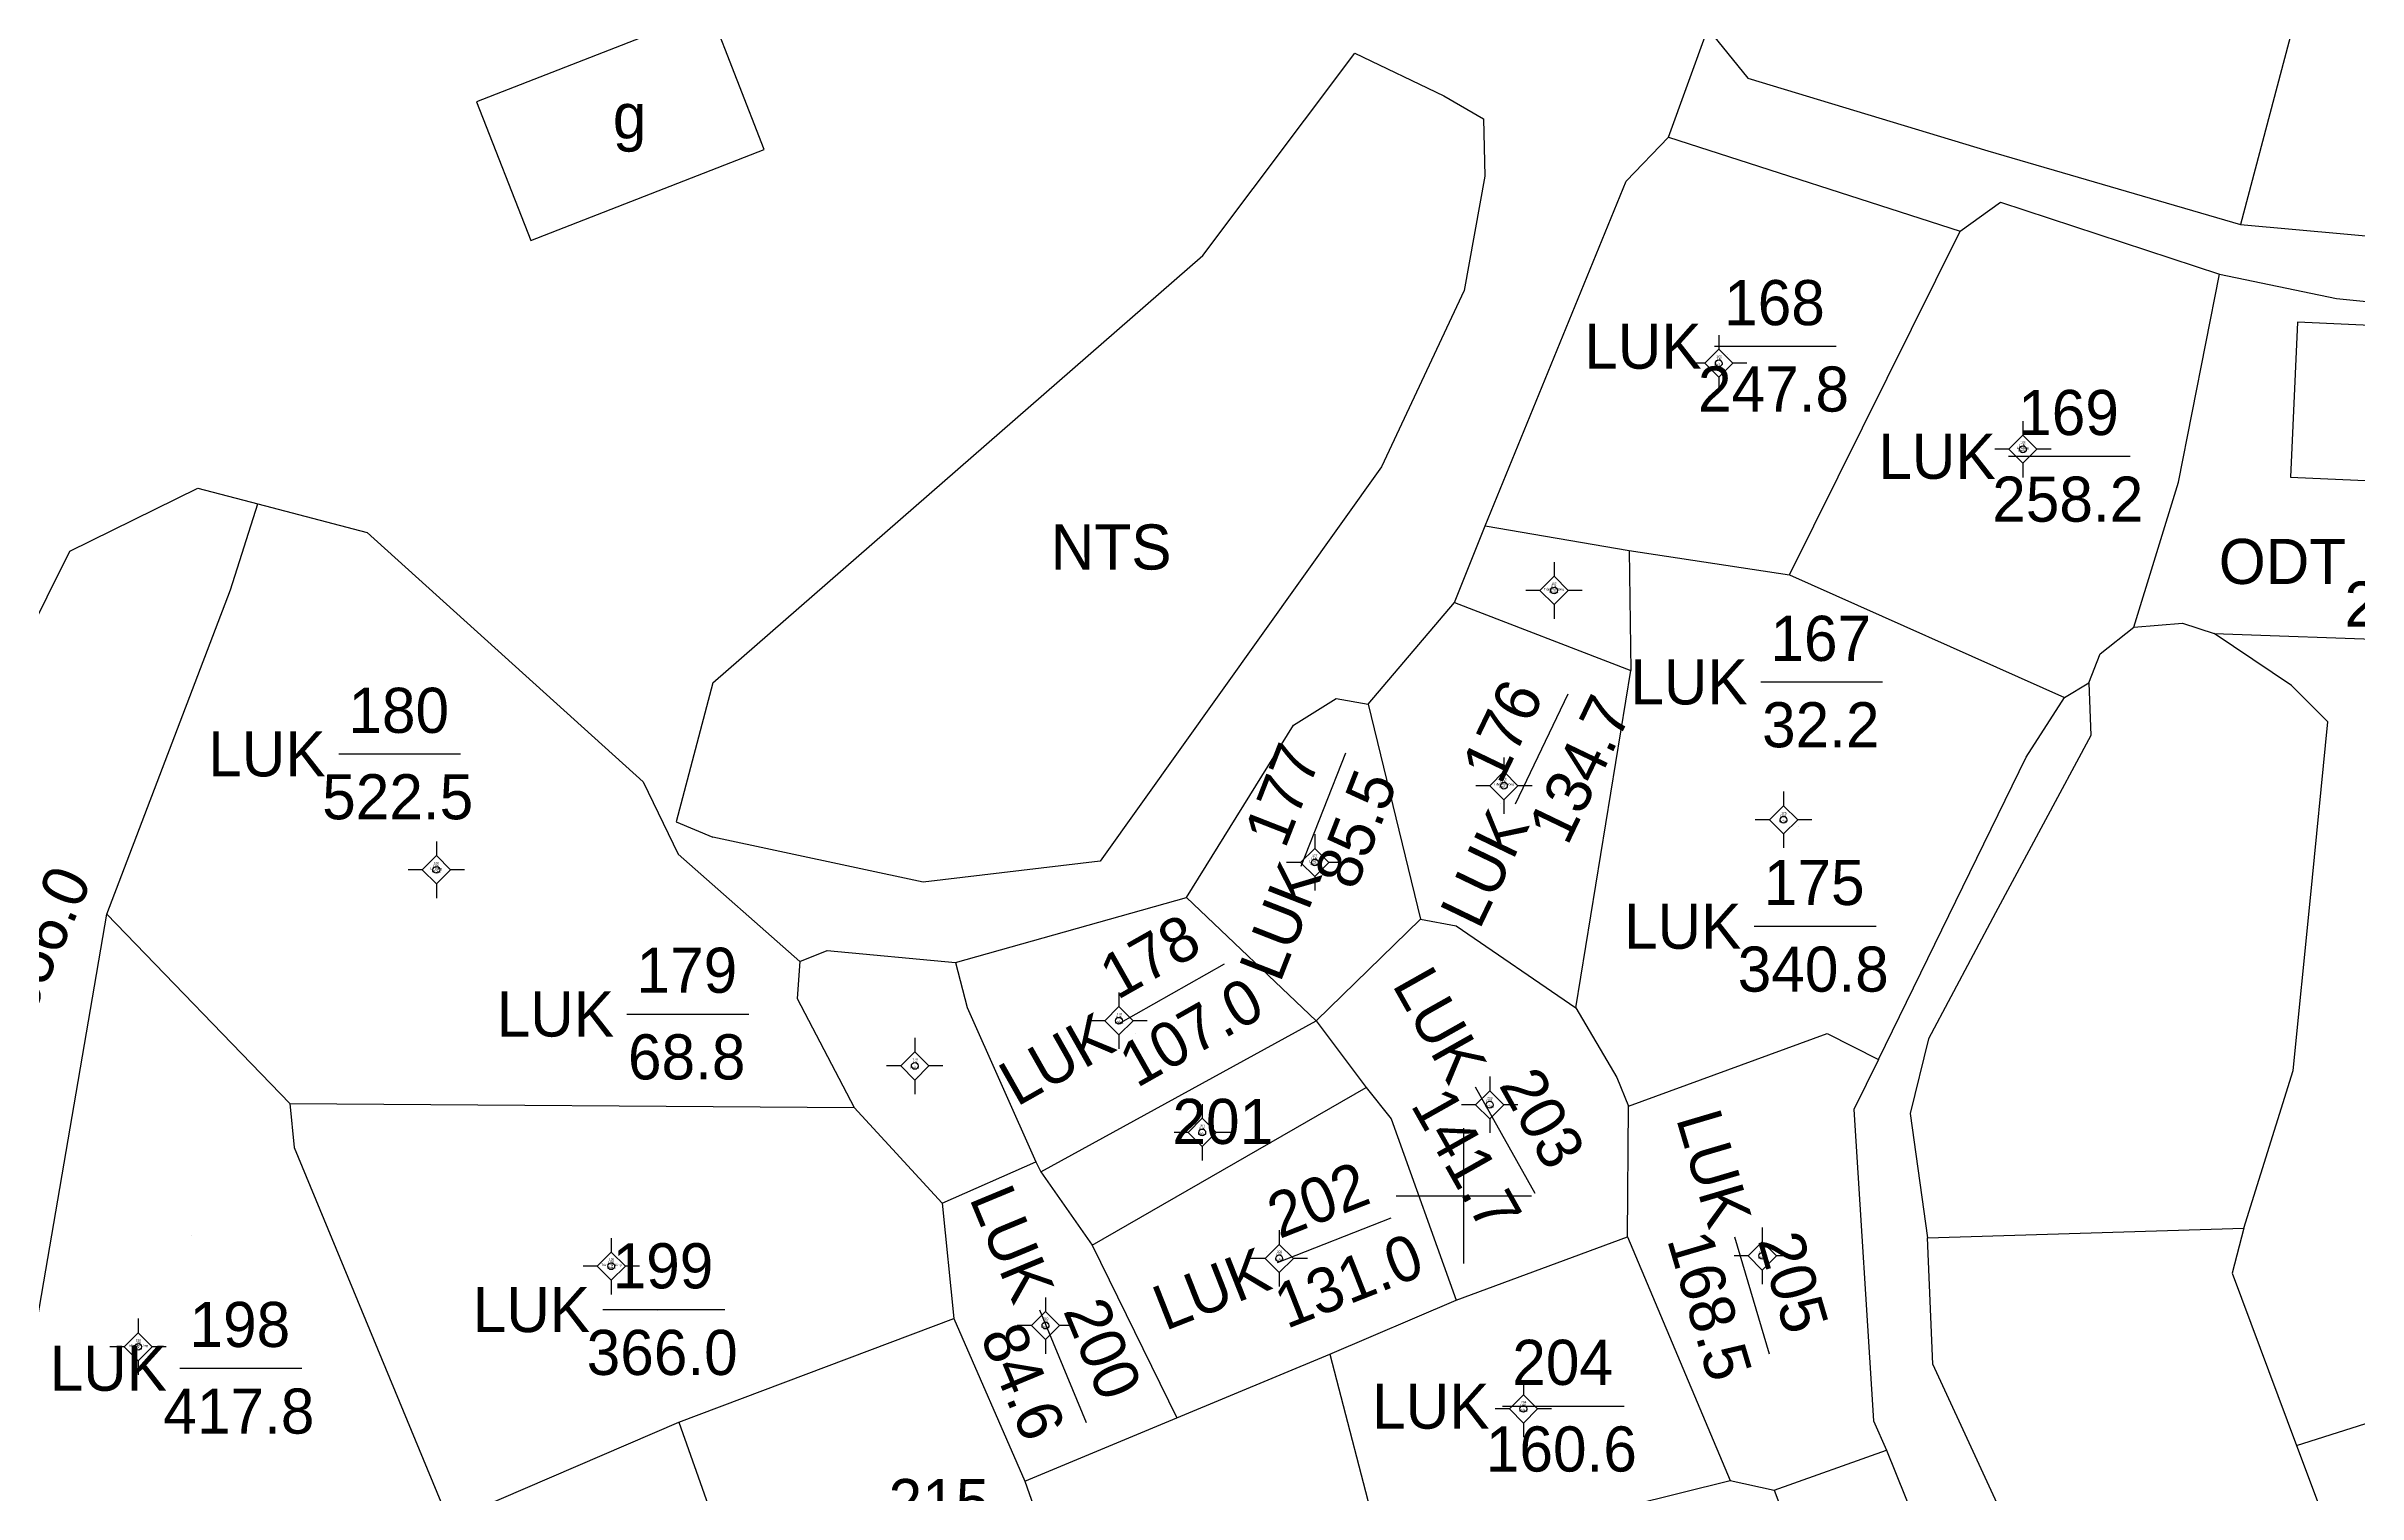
# Model space of a CAD drawing. Extents: x 550890 to 551618, y 1839259 to 1840146.
# Drawn here: x 551337.2 to 551439.6, y 1839586.8 to 1839651 of the extents above; entities that cross this region are included whole.
import ezdxf

# ---------------------------------------------------------------- set-up
doc = ezdxf.new("R2010")
doc.units = 0
for name, color, linetype in [('Level 10', 7, 'Continuous'), ('Level 11', 7, 'Continuous'), ('Level 13', 7, 'Continuous'), ('Level 14', 7, 'Continuous'), ('Level 15', 7, 'Continuous'), ('Level 16', 7, 'Continuous'), ('Level 2', 7, 'Continuous'), ('Level 23', 7, 'Continuous'), ('Level 31', 7, 'Continuous'), ('Level 33', 7, 'Continuous'), ('Level 4', 7, 'Continuous'), ('Level 63', 7, 'Continuous')]:
    doc.layers.add(name, color=color, linetype=linetype)

msp = doc.modelspace()

# ---------------------------------------------------------------- linework, layer by layer
at = {"layer": 'Level 10'}
for p, q in [((551414.43, 1839627.53), (551422, 1839642.76)), ((551399.59, 1839626.3), (551400.95, 1839629.7)), ((551400.95, 1839629.7), (551407.33, 1839628.6)), ((551407.33, 1839628.6), (551414.43, 1839627.53)), ((551407.33, 1839628.6), (551407.4, 1839623.29)), ((551414.43, 1839627.53), (551426.62, 1839622.09)), ((551395.76, 1839621.79), (551399.59, 1839626.3)), ((551399.59, 1839626.3), (551407.4, 1839623.29)), ((551404.97, 1839608.34), (551407.4, 1839623.29)), ((551395.76, 1839621.79), (551398.09, 1839612.27)), ((551377.47, 1839610.35), (551387.71, 1839613.22)), ((551387.71, 1839613.22), (551393.46, 1839607.75)), ((551339.86, 1839612.48), (551347.97, 1839604.1)), ((551393.46, 1839607.75), (551398.09, 1839612.27)), ((551381.25, 1839601.06), (551393.46, 1839607.75)), ((551393.46, 1839607.75), (551395.68, 1839604.8)), ((551383.53, 1839597.82), (551395.68, 1839604.8)), ((551347.97, 1839604.1), (551372.99, 1839603.91)), ((551372.99, 1839603.91), (551376.88, 1839599.67)), ((551407.25, 1839598.18), (551407.3, 1839603.97)), ((551376.88, 1839599.67), (551381.04, 1839601.51)), ((551381.04, 1839601.51), (551381.25, 1839601.06)), ((551381.25, 1839601.06), (551383.53, 1839597.82)), ((551376.88, 1839599.67), (551377.4, 1839594.57)), ((551383.53, 1839597.82), (551387.29, 1839590.16)), ((551399.66, 1839595.37), (551407.25, 1839598.18)), ((551407.25, 1839598.18), (551411.81, 1839587.39)), ((551365.21, 1839589.97), (551377.4, 1839594.57)), ((551377.4, 1839594.57), (551380.55, 1839587.36)), ((551394.07, 1839592.98), (551399.66, 1839595.37)), ((551436.91, 1839588.94), (551454.4, 1839594.48)), ((551387.29, 1839590.16), (551394.07, 1839592.98)), ((551394.07, 1839592.98), (551396.51, 1839583.59)), ((551355.02, 1839585.58), (551365.21, 1839589.97)), ((551365.21, 1839589.97), (551369.82, 1839577.02)), ((551380.55, 1839587.36), (551387.29, 1839590.16)), ((551413.76, 1839586.96), (551418.74, 1839588.73)), ((551380.55, 1839587.36), (551384.1, 1839577.24)), ((551396.51, 1839583.59), (551411.81, 1839587.39)), ((551411.81, 1839587.39), (551413.76, 1839586.96)), ((551413.76, 1839586.96), (551416.99, 1839578.4))]:
    msp.add_line(p, q, dxfattribs=at)
for points in [[(551400.95, 1839629.7), (551407.2, 1839644.98), (551409.07, 1839646.92)], [(551429.69, 1839625.21), (551431.67, 1839631.63), (551433.49, 1839640.85)], [(551336.22, 1839624.53), (551338.22, 1839628.57), (551343.9, 1839631.36), (551346.55, 1839630.67)], [(551339.86, 1839612.48), (551345.35, 1839626.86), (551346.55, 1839630.67)], [(551346.55, 1839630.67), (551351.4, 1839629.4), (551363.64, 1839618.35), (551365.18, 1839615.15), (551370.57, 1839610.39)], [(551431.85, 1839625.38), (551433.26, 1839624.92), (551449.83, 1839624.33)], [(551387.71, 1839613.22), (551392.45, 1839620.86), (551394.34, 1839622.05), (551395.76, 1839621.79)], [(551325.88, 1839592.87), (551334.41, 1839591.78), (551336.62, 1839593.51), (551339.86, 1839612.48)], [(551398.09, 1839612.27), (551399.67, 1839611.97), (551404.97, 1839608.34)], [(551370.57, 1839610.39), (551370.46, 1839608.74), (551372.99, 1839603.91)], [(551370.57, 1839610.39), (551371.79, 1839610.87), (551377.47, 1839610.35)], [(551377.47, 1839610.35), (551377.99, 1839608.35), (551381.04, 1839601.51)], [(551404.97, 1839608.34), (551406.78, 1839605.24), (551407.3, 1839603.97)], [(551407.3, 1839603.97), (551416.11, 1839607.19), (551418.38, 1839606.04)], [(551395.68, 1839604.8), (551396.79, 1839603.41), (551399.66, 1839595.37)], [(551347.97, 1839604.1), (551348.16, 1839602.15), (551355.02, 1839585.58)]]:
    msp.add_lwpolyline(points, dxfattribs=at)
at = {"layer": 'Level 11'}
for p, q in [((551411.3, 1839638.15), (551411.3, 1839637.53)), ((551410.68, 1839636.9), (551410.05, 1839636.9)), ((551411.3, 1839637.53), (551410.68, 1839636.9)), ((551410.68, 1839636.9), (551411.3, 1839636.28)), ((551411.93, 1839636.9), (551411.3, 1839637.53)), ((551411.3, 1839636.28), (551411.93, 1839636.9)), ((551412.55, 1839636.9), (551411.93, 1839636.9)), ((551411.3, 1839636.28), (551411.3, 1839635.65)), ((551424.78, 1839633.72), (551424.15, 1839633.09)), ((551424.78, 1839634.34), (551424.78, 1839633.72)), ((551425.4, 1839633.09), (551424.78, 1839633.72)), ((551424.15, 1839633.09), (551423.53, 1839633.09)), ((551424.15, 1839633.09), (551424.78, 1839632.47)), ((551424.78, 1839632.47), (551425.4, 1839633.09)), ((551424.78, 1839632.47), (551424.78, 1839631.84)), ((551426.03, 1839633.09), (551425.4, 1839633.09)), ((551404, 1839627.46), (551403.37, 1839626.83)), ((551404, 1839628.08), (551404, 1839627.46)), ((551404.62, 1839626.83), (551404, 1839627.46)), ((551403.37, 1839626.83), (551402.75, 1839626.83)), ((551403.37, 1839626.83), (551404, 1839626.21)), ((551404, 1839626.21), (551404.62, 1839626.83)), ((551405.25, 1839626.83), (551404.62, 1839626.83)), ((551404, 1839626.21), (551404, 1839625.58)), ((551401.78, 1839619.43), (551401.78, 1839618.81)), ((551401.15, 1839618.18), (551400.53, 1839618.18)), ((551401.78, 1839618.81), (551401.15, 1839618.18)), ((551401.15, 1839618.18), (551401.78, 1839617.56)), ((551402.4, 1839618.18), (551401.78, 1839618.81)), ((551401.78, 1839617.56), (551402.4, 1839618.18)), ((551403.03, 1839618.18), (551402.4, 1839618.18)), ((551401.78, 1839617.56), (551401.78, 1839616.93)), ((551414.17, 1839617.29), (551413.55, 1839616.67)), ((551414.17, 1839617.92), (551414.17, 1839617.29)), ((551414.8, 1839616.67), (551414.17, 1839617.29)), ((551413.55, 1839616.67), (551412.92, 1839616.67)), ((551413.55, 1839616.67), (551414.17, 1839616.04)), ((551414.17, 1839616.04), (551414.8, 1839616.67)), ((551414.17, 1839616.04), (551414.17, 1839615.42)), ((551415.42, 1839616.67), (551414.8, 1839616.67)), ((551354.47, 1839615.08), (551353.84, 1839614.45)), ((551354.47, 1839615.7), (551354.47, 1839615.08)), ((551355.09, 1839614.45), (551354.47, 1839615.08)), ((551393.4, 1839615.4), (551392.77, 1839614.78)), ((551393.4, 1839616.03), (551393.4, 1839615.4)), ((551394.02, 1839614.78), (551393.4, 1839615.4)), ((551353.84, 1839614.45), (551353.22, 1839614.45)), ((551353.84, 1839614.45), (551354.47, 1839613.83)), ((551354.47, 1839613.83), (551355.09, 1839614.45)), ((551355.72, 1839614.45), (551355.09, 1839614.45)), ((551392.77, 1839614.78), (551392.15, 1839614.78)), ((551392.77, 1839614.78), (551393.4, 1839614.15)), ((551393.4, 1839614.15), (551394.02, 1839614.78)), ((551393.4, 1839614.15), (551393.4, 1839613.53)), ((551394.65, 1839614.78), (551394.02, 1839614.78)), ((551354.47, 1839613.83), (551354.47, 1839613.2)), ((551384.72, 1839609.01), (551384.72, 1839608.39)), ((551384.72, 1839608.39), (551384.1, 1839607.76)), ((551385.35, 1839607.76), (551384.72, 1839608.39)), ((551375.67, 1839607.01), (551375.67, 1839606.38)), ((551384.1, 1839607.76), (551383.47, 1839607.76)), ((551384.1, 1839607.76), (551384.72, 1839607.14)), ((551384.72, 1839607.14), (551385.35, 1839607.76)), ((551384.72, 1839607.14), (551384.72, 1839606.51)), ((551385.97, 1839607.76), (551385.35, 1839607.76)), ((551375.67, 1839606.38), (551375.05, 1839605.76)), ((551376.3, 1839605.76), (551375.67, 1839606.38)), ((551375.05, 1839605.76), (551374.42, 1839605.76)), ((551375.05, 1839605.76), (551375.67, 1839605.13)), ((551375.67, 1839605.13), (551376.3, 1839605.76)), ((551375.67, 1839605.13), (551375.67, 1839604.51)), ((551376.92, 1839605.76), (551376.3, 1839605.76)), ((551401.15, 1839605.29), (551401.15, 1839604.66)), ((551388.41, 1839604.06), (551388.41, 1839603.44)), ((551400.52, 1839604.04), (551399.9, 1839604.04)), ((551401.15, 1839604.66), (551400.52, 1839604.04)), ((551400.52, 1839604.04), (551401.15, 1839603.41)), ((551401.77, 1839604.04), (551401.15, 1839604.66)), ((551401.15, 1839603.41), (551401.77, 1839604.04)), ((551402.4, 1839604.04), (551401.77, 1839604.04)), ((551387.78, 1839602.81), (551387.16, 1839602.81)), ((551388.41, 1839603.44), (551387.78, 1839602.81)), ((551387.78, 1839602.81), (551388.41, 1839602.19)), ((551389.03, 1839602.81), (551388.41, 1839603.44)), ((551388.41, 1839602.19), (551389.03, 1839602.81)), ((551389.66, 1839602.81), (551389.03, 1839602.81)), ((551401.15, 1839603.41), (551401.15, 1839602.79)), ((551388.41, 1839602.19), (551388.41, 1839601.56)), ((551362.22, 1839598.13), (551362.22, 1839597.51)), ((551391.82, 1839597.85), (551391.2, 1839597.23)), ((551391.82, 1839598.48), (551391.82, 1839597.85)), ((551392.45, 1839597.23), (551391.82, 1839597.85)), ((551413.23, 1839597.96), (551412.61, 1839597.34)), ((551413.23, 1839598.59), (551413.23, 1839597.96)), ((551413.86, 1839597.34), (551413.23, 1839597.96)), ((551361.6, 1839596.88), (551360.97, 1839596.88)), ((551362.22, 1839597.51), (551361.6, 1839596.88)), ((551361.6, 1839596.88), (551362.22, 1839596.26)), ((551362.85, 1839596.88), (551362.22, 1839597.51)), ((551362.22, 1839596.26), (551362.85, 1839596.88)), ((551363.47, 1839596.88), (551362.85, 1839596.88)), ((551391.2, 1839597.23), (551390.57, 1839597.23)), ((551391.2, 1839597.23), (551391.82, 1839596.6)), ((551391.82, 1839596.6), (551392.45, 1839597.23)), ((551391.82, 1839596.6), (551391.82, 1839595.98)), ((551393.07, 1839597.23), (551392.45, 1839597.23)), ((551412.61, 1839597.34), (551411.98, 1839597.34)), ((551412.61, 1839597.34), (551413.23, 1839596.71)), ((551413.23, 1839596.71), (551413.86, 1839597.34)), ((551413.23, 1839596.71), (551413.23, 1839596.09)), ((551414.48, 1839597.34), (551413.86, 1839597.34)), ((551362.22, 1839596.26), (551362.22, 1839595.63)), ((551341.25, 1839594.56), (551341.25, 1839593.93)), ((551381.46, 1839594.88), (551380.84, 1839594.25)), ((551381.46, 1839595.5), (551381.46, 1839594.88)), ((551382.09, 1839594.25), (551381.46, 1839594.88)), ((551341.25, 1839593.93), (551340.63, 1839593.31)), ((551341.88, 1839593.31), (551341.25, 1839593.93)), ((551380.84, 1839594.25), (551380.21, 1839594.25)), ((551380.84, 1839594.25), (551381.46, 1839593.63)), ((551381.46, 1839593.63), (551382.09, 1839594.25)), ((551381.46, 1839593.63), (551381.46, 1839593)), ((551382.71, 1839594.25), (551382.09, 1839594.25)), ((551340.63, 1839593.31), (551340, 1839593.31)), ((551340.63, 1839593.31), (551341.25, 1839592.68)), ((551341.25, 1839592.68), (551341.88, 1839593.31)), ((551341.25, 1839592.68), (551341.25, 1839592.06)), ((551342.5, 1839593.31), (551341.88, 1839593.31)), ((551402.64, 1839591.81), (551402.64, 1839591.18)), ((551402.02, 1839590.56), (551401.39, 1839590.56)), ((551402.64, 1839591.18), (551402.02, 1839590.56)), ((551402.02, 1839590.56), (551402.64, 1839589.93)), ((551403.27, 1839590.56), (551402.64, 1839591.18)), ((551402.64, 1839589.93), (551403.27, 1839590.56)), ((551403.89, 1839590.56), (551403.27, 1839590.56)), ((551402.64, 1839589.93), (551402.64, 1839589.31))]:
    msp.add_line(p, q, dxfattribs=at)
for centre in [(551411.3, 1839636.9), (551424.78, 1839633.09), (551404, 1839626.83), (551401.78, 1839618.18), (551414.17, 1839616.67), (551354.47, 1839614.45), (551393.4, 1839614.78), (551384.72, 1839607.76), (551375.67, 1839605.76), (551401.15, 1839604.04), (551388.41, 1839602.81), (551362.22, 1839596.88), (551391.82, 1839597.23), (551413.23, 1839597.34), (551381.46, 1839594.25), (551341.25, 1839593.31), (551402.64, 1839590.56)]:
    msp.add_circle(centre, 0.15, dxfattribs=at)
at = {"layer": 'Level 13'}
for p, q in [((551411.11, 1839637.66), (551416.51, 1839637.66)), ((551411.67, 1839637.29), (551411.67, 1839637.29)), ((551424.14, 1839632.78), (551429.54, 1839632.78)), ((551424.59, 1839633.13), (551424.59, 1839633.13)), ((551403.52, 1839626.52), (551403.52, 1839626.52)), ((551402.29, 1839617.38), (551404.63, 1839622.25)), ((551413.16, 1839622.78), (551418.56, 1839622.78)), ((551350.14, 1839619.59), (551355.54, 1839619.59)), ((551392.8, 1839614.61), (551394.77, 1839619.64)), ((551352.92, 1839617.37), (551352.92, 1839617.37)), ((551401.64, 1839617.38), (551401.64, 1839617.38)), ((551414.84, 1839616.36), (551414.84, 1839616.36)), ((551393.11, 1839614.94), (551393.11, 1839614.94)), ((551412.87, 1839611.95), (551418.27, 1839611.95)), ((551384.7, 1839607.63), (551389.4, 1839610.29)), ((551362.91, 1839608.06), (551368.31, 1839608.06)), ((551385.46, 1839607.18), (551385.46, 1839607.18)), ((551375.8, 1839605.31), (551375.8, 1839605.31)), ((551400.5, 1839604.83), (551403.15, 1839600.12)), ((551401.86, 1839603.87), (551401.86, 1839603.87)), ((551388.34, 1839602.82), (551388.34, 1839602.82)), ((551391.75, 1839597.05), (551396.78, 1839599.03)), ((551343.6, 1839598.26), (551343.6, 1839598.26)), ((551412, 1839598.18), (551413.53, 1839593)), ((551391.28, 1839597.53), (551391.28, 1839597.53)), ((551412.7, 1839597.14), (551412.7, 1839597.14)), ((551361.85, 1839594.96), (551367.25, 1839594.96)), ((551364.26, 1839594.9), (551364.26, 1839594.9)), ((551381.2, 1839594.95), (551383.27, 1839589.96)), ((551381.3, 1839594.48), (551381.3, 1839594.48)), ((551343.1, 1839592.36), (551348.5, 1839592.36)), ((551401.71, 1839590.68), (551407.11, 1839590.68)), ((551402.46, 1839590.93), (551402.46, 1839590.93))]:
    msp.add_line(p, q, dxfattribs=at)
at = {"layer": 'Level 14'}
for points in [[(551356.25, 1839648.49), (551358.65, 1839642.34), (551369, 1839646.38), (551366.6, 1839652.53)], [(551448.88, 1839638.18), (551436.95, 1839638.72), (551436.64, 1839631.86), (551448.57, 1839631.32)]]:
    msp.add_lwpolyline(points, close=True, dxfattribs=at)
at = {"layer": 'Level 23'}
for p, q in [((551409.07, 1839646.92), (551410.81, 1839651.73)), ((551409.07, 1839646.92), (551422, 1839642.76)), ((551426.62, 1839622.09), (551427.7, 1839622.74)), ((551418.74, 1839588.73), (551422.51, 1839579.34))]:
    msp.add_line(p, q, dxfattribs=at)
for points in [[(551434.42, 1839643.06), (551441.45, 1839642.42), (551444.43, 1839641.65), (551451.88, 1839641.39), (551461.19, 1839640.17), (551463.82, 1839640.54), (551469.51, 1839642.72), (551477.04, 1839646.3), (551483.74, 1839649.82), (551488.42, 1839641.1)], [(551422, 1839642.76), (551423.78, 1839644.04), (551433.49, 1839640.85)], [(551433.49, 1839640.85), (551438.68, 1839639.78), (551448.88, 1839638.76), (551451.68, 1839638.31)], [(551418.38, 1839606.04), (551424.92, 1839619.45), (551426.62, 1839622.09)], [(551418.38, 1839606.04), (551417.29, 1839603.83), (551418.16, 1839590.03), (551418.74, 1839588.73)]]:
    msp.add_lwpolyline(points, dxfattribs=at)
at = {"layer": 'Level 31'}
msp.add_line((551429.69, 1839625.21), (551431.85, 1839625.38), dxfattribs=at)
for points in [[(551434.65, 1839662.57), (551439.17, 1839660.96), (551434.42, 1839643.06)], [(551410.81, 1839651.73), (551412.59, 1839649.54), (551423.22, 1839646.32), (551434.42, 1839643.06)], [(551427.7, 1839622.74), (551428.2, 1839624.02), (551429.69, 1839625.21)], [(551427.7, 1839622.74), (551427.79, 1839620.41), (551423.57, 1839612.54), (551420.6, 1839606.96), (551419.79, 1839603.65), (551420.55, 1839598.14)], [(551420.55, 1839598.14), (551434.57, 1839598.57), (551434.06, 1839596.57), (551436.91, 1839588.94)], [(551453.78, 1839549.67), (551454.55, 1839548.19), (551448.45, 1839544.82), (551441.68, 1839541.5), (551435.59, 1839555.73), (551431.83, 1839565.64), (551431.9, 1839569.7), (551424.99, 1839583.45), (551420.79, 1839592.54), (551420.55, 1839598.14)], [(551436.91, 1839588.94), (551439.51, 1839582), (551446.66, 1839564.97), (551450.2, 1839557.33), (551452.86, 1839551.17), (551453.45, 1839550.17)]]:
    msp.add_lwpolyline(points, dxfattribs=at)
at = {"layer": 'Level 33'}
for p, q in [((551436.68, 1839622.62), (551433.26, 1839624.92)), ((551438.29, 1839621.01), (551436.68, 1839622.62)), ((551437.51, 1839613.06), (551438.29, 1839621.01)), ((551436.76, 1839605.56), (551437.51, 1839613.06)), ((551434.57, 1839598.57), (551436.76, 1839605.56))]:
    msp.add_line(p, q, dxfattribs=at)
for points in [[(551366.72, 1839622.74), (551388.43, 1839641.68), (551395.17, 1839650.64)], [(551395.17, 1839650.64), (551399.11, 1839648.75), (551400.88, 1839647.73), (551400.93, 1839645.2), (551400.02, 1839640.13), (551396.35, 1839632.31), (551383.88, 1839614.83), (551376.04, 1839613.91), (551366.72, 1839615.9)], [(551366.72, 1839622.74), (551365.1, 1839616.58), (551366.72, 1839615.9)]]:
    msp.add_lwpolyline(points, dxfattribs=at)
at = {"layer": 'Level 63'}
for points in [[(551400, 1839597), (551400, 1839603)], [(551397, 1839600), (551403, 1839600)]]:
    msp.add_lwpolyline(points, dxfattribs=at)

# ---------------------------------------------------------------- texts
at = {"layer": 'Level 13'}
for s, p in [('168', (551411.54, 1839638.59)), ('169', (551424.57, 1839633.72)), ('167', (551413.59, 1839623.71)), ('180', (551350.57, 1839620.52)), ('175', (551413.3, 1839612.89)), ('179', (551363.34, 1839609)), ('201', (551387.09, 1839602.3)), ('199', (551362.28, 1839595.9)), ('198', (551343.53, 1839593.3)), ('204', (551402.15, 1839591.62)), ('215', (551374.51, 1839585.45))]:
    msp.add_text(s, height=2, dxfattribs=at).set_placement(p)
for s, height, rotation, p in [('176', 2, 64.3113, (551401.64, 1839618.17)), ('177', 2, 68.6616, (551392.08, 1839615.34)), ('178', 1.99, 29.5129, (551384.64, 1839608.66)), ('203', 2, 299.4219, (551401.53, 1839604.91)), ('202', 2, 21.5084, (551391.83, 1839598.08)), ('205', 2, 286.4764, (551413.02, 1839598.03)), ('200', 2, 292.542, (551382.23, 1839594.91))]:
    msp.add_text(s, height=height, rotation=rotation, dxfattribs=at).set_placement(p)
at = {"layer": 'Level 15'}
for s, p in [('Khối 2', (551411.11, 1839636.79)), ('LUK', (551411.16, 1839637.03)), ('168', (551411.2, 1839637.15)), ('.', (551411.29, 1839636.91)), ('Lê Dũng', (551424.51, 1839633.1)), ('Khối 2', (551424.58, 1839632.98)), ('LUK', (551424.63, 1839633.22)), ('169', (551424.67, 1839633.34)), ('Trần Phi Nông', (551403.55, 1839626.84)), ('Khối 1', (551403.8, 1839626.72)), ('LUK', (551403.85, 1839626.96)), ('167', (551403.88, 1839627.08)), ('Trần Phi Nông', (551401.33, 1839618.19)), ('Khối 1', (551401.58, 1839618.07)), ('LUK', (551401.63, 1839618.31)), ('176', (551401.67, 1839618.43)), ('Khối 2', (551413.98, 1839616.55)), ('LUK', (551414.03, 1839616.79)), ('175', (551414.07, 1839616.91)), ('.', (551414.16, 1839616.67)), ('177', (551393.28, 1839615.02)), ('Lê Dung', (551354.2, 1839614.46)), ('Khối 2', (551354.27, 1839614.34)), ('LUK', (551354.32, 1839614.58)), ('180', (551354.36, 1839614.7)), ('Lê Khoa', (551393.15, 1839614.78)), ('Khối 2', (551393.2, 1839614.66)), ('LUK', (551393.25, 1839614.9)), ('LUK', (551384.58, 1839607.89)), ('178', (551384.62, 1839608.01)), ('Khối 2', (551384.53, 1839607.65)), ('.', (551384.71, 1839607.77)), ('LUK', (551375.53, 1839605.88)), ('179', (551375.57, 1839606)), ('Khối 2', (551375.48, 1839605.64)), ('.', (551375.66, 1839605.76)), ('Khối 2', (551400.95, 1839603.92)), ('LUK', (551401, 1839604.16)), ('203', (551401.04, 1839604.28)), ('.', (551401.13, 1839604.04)), ('Khối 2', (551388.21, 1839602.7)), ('LUK', (551388.26, 1839602.94)), ('201', (551388.3, 1839603.06)), ('.', (551388.39, 1839602.82)), ('205', (551413.13, 1839597.58)), ('Trần Phi Nông', (551361.78, 1839596.89)), ('Khối 1', (551362.03, 1839596.77)), ('LUK', (551362.08, 1839597.01)), ('199', (551362.12, 1839597.13)), ('Khối 2', (551391.63, 1839597.11)), ('LUK', (551391.68, 1839597.35)), ('202', (551391.72, 1839597.47)), ('.', (551391.81, 1839597.23)), ('Khối 2', (551413.04, 1839597.22)), ('LUK', (551413.09, 1839597.46)), ('.', (551413.22, 1839597.34)), ('200', (551381.36, 1839594.5)), ('LUK', (551341.11, 1839593.43)), ('198', (551341.15, 1839593.55)), ('Khối 2', (551381.27, 1839594.14)), ('LUK', (551381.32, 1839594.38)), ('.', (551381.45, 1839594.26)), ('Trần Phi Nông', (551340.81, 1839593.31)), ('Khối 1', (551341.06, 1839593.19)), ('Khối 2', (551402.45, 1839590.44)), ('LUK', (551402.5, 1839590.68)), ('204', (551402.54, 1839590.8)), ('.', (551402.63, 1839590.56))]:
    msp.add_text(s, height=0.1, dxfattribs=at).set_placement(p)
at = {"layer": 'Level 16'}
msp.add_text('g', height=2, dxfattribs=at).set_placement((551362.29, 1839646.86))
at = {"layer": 'Level 2'}
for s, p in [('LUK', (551405.34, 1839636.66)), ('LUK', (551418.37, 1839631.78)), ('NTS', (551381.7, 1839627.76)), ('ODT', (551433.46, 1839627.12)), ('LUK', (551407.38, 1839621.78)), ('LUK', (551344.36, 1839618.59)), ('LUK', (551407.1, 1839610.95)), ('LUK', (551357.14, 1839607.06)), ('LUK', (551356.08, 1839593.96)), ('LUK', (551337.33, 1839591.36)), ('LUK', (551395.94, 1839589.68))]:
    msp.add_text(s, height=2, dxfattribs=at).set_placement(p)
for height, rotation, p in [(2, 64.3113, (551400.69, 1839611.75)), (2, 68.6616, (551391.86, 1839609.4)), (2, 299.4219, (551396.8, 1839609.36)), (1.99, 29.5129, (551380.19, 1839603.93)), (2, 286.4764, (551409.4, 1839603.43)), (2, 292.542, (551378.07, 1839599.9)), (2, 21.5084, (551386.76, 1839594))]:
    msp.add_text('LUK', height=height, rotation=rotation, dxfattribs=at).set_placement(p)
at = {"layer": 'Level 4'}
for s, p in [('247.8', (551410.38, 1839634.76)), ('258.2', (551423.42, 1839629.88)), ('283.8', (551439.03, 1839625.23)), ('32.2', (551413.22, 1839619.88)), ('522.5', (551349.41, 1839616.69)), ('340.8', (551412.14, 1839609.05)), ('68.8', (551362.96, 1839605.16)), ('366.0', (551361.13, 1839592.06)), ('417.8', (551342.37, 1839589.46)), ('160.6', (551400.98, 1839587.78))]:
    msp.add_text(s, height=2, dxfattribs=at).set_placement(p)
for s, height, rotation, p in [('134.7', 2, 64.3113, (551404.59, 1839615.47)), ('85.5', 2, 68.6616, (551395.19, 1839613.48)), ('356.0', 2, 66.3484, (551336.54, 1839607.87)), ('107.0', 1.99, 29.5129, (551385.51, 1839604.76)), ('141.7', 2, 299.4219, (551397.62, 1839604.03)), ('131.0', 2, 21.5084, (551392.15, 1839594.09)), ('168.5', 2, 286.4764, (551409, 1839598.06)), ('84.6', 2, 292.542, (551378.55, 1839593.79))]:
    msp.add_text(s, height=height, rotation=rotation, dxfattribs=at).set_placement(p)

doc.saveas('drawing.dxf')
